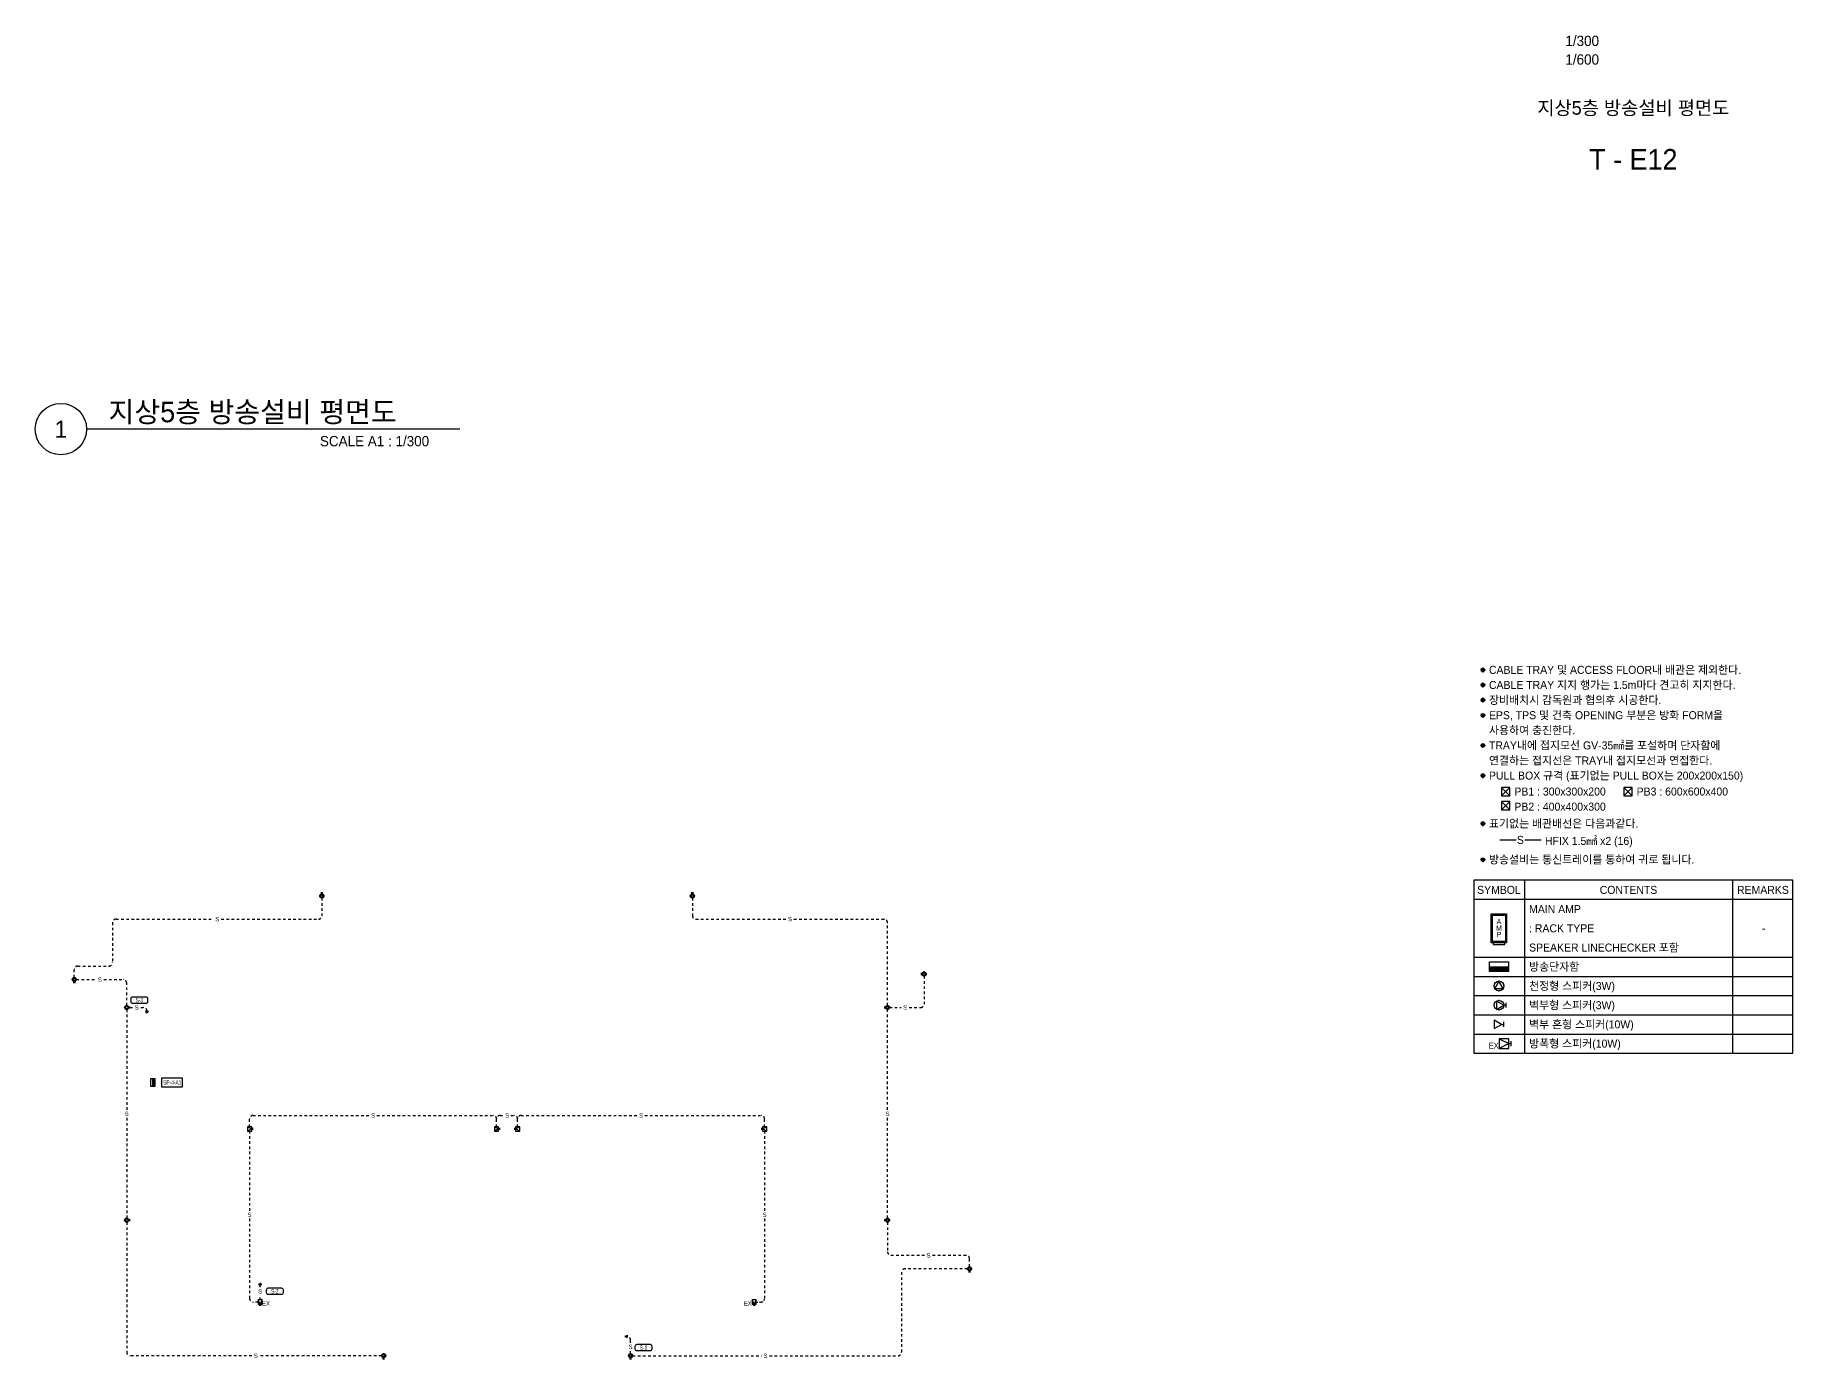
# Model space of a CAD drawing. Header units: millimetres. Extents: x 93478 to 502050, y -351975 to 881490.
# Drawn here: x 93478 to 247200, y 464405 to 580148 of the extents above; entities that cross this region are included whole.
import ezdxf
from ezdxf.enums import TextEntityAlignment as Align

# ---------------------------------------------------------------- set-up
doc = ezdxf.new("R2010")
doc.units = ezdxf.units.MM
doc.header["$LTSCALE"] = 150
doc.set_wipeout_variables(frame=1)
doc.linetypes.add('D1', pattern=[3, 1, -1, 1])
for name, color, linetype in [('------30 Public Address Terminal Board', 3, 'Continuous'), ('------31 Speaker', 3, 'Continuous'), ('-----20 General Symbol', 3, 'Continuous'), ('-----21 Embeded Wire in Ceiling or Wall', 4, 'Continuous'), ('-----23 Concealed or Exposed Wire', 4, 'D1'), ('-----29 Cable Schedule', 1, 'Continuous'), ('-----30 Text', 2, 'Continuous'), ('-----41 Drawing Title', 2, 'Continuous'), ('-----42 Drawing Number', 2, 'Continuous'), ('-----43 Drawing Scale', 3, 'Continuous')]:
    doc.layers.add(name, color=color, linetype=linetype)
doc.styles.add('ELEC', font='')
doc.styles.get('ELEC').set_extended_font_data('Dotum')

# ---------------------------------------------------------------- blocks, each defined once
blk = doc.blocks.new('I02')
for p, q in [((-75, 0), (0, 0)), ((0, -75), (0, 75))]:
    blk.add_line(p, q)
blk.add_lwpolyline([(-300, -130), (-75, 0), (-300, 130)], close=True)
at = {"linetype": 'Continuous'}
blk.add_circle((-225, 0), 150, dxfattribs=at)
for p in [(-225, 150), (-375, 0), (-225, -150), (-75, 0)]:
    blk.add_point(p)
blk = doc.blocks.new('I05')
blk.add_hatch(color=256).paths.add_polyline_path([(300, 150), (-300, 150), (-300, 0), (300, 0)])
blk.add_line((-300, 150), (300, 150))
blk.add_lwpolyline([(-300, 0), (-300, 300), (300, 300), (300, 0)], close=True)
blk = doc.blocks.new('I04')
for p, q in [((-375, 150), (-75, 0)), ((-75, 0), (-375, -150)), ((-75, 0), (0, 0)), ((0, -75), (0, 75))]:
    blk.add_line(p, q)
blk.add_lwpolyline([(-375, -150), (-75, -150), (-75, 150), (-375, 150)], close=True)
blk = doc.blocks.new('O07')
blk.add_lwpolyline([(0, -100), (173, 0), (0, 100)], close=True)
blk = doc.blocks.new('E01-1')
blk.add_lwpolyline([(130, -75), (0, 150), (-130, -75)], close=True)
at = {"linetype": 'Continuous'}
blk.add_circle((0, 0), 150, dxfattribs=at)
for p in [(-150, 0), (0, 150), (150, 0), (0, -150)]:
    blk.add_point(p)
blk = doc.blocks.new('I03')
for p, q in [((-75, 0), (0, 0)), ((0, -75), (0, 75))]:
    blk.add_line(p, q)
blk.add_lwpolyline([(-75, 0), (-300, 130), (-300, -130)], close=True)
blk = doc.blocks.new('I12')
for points in [[(300, 75), (-300, 75), (-300, 1200), (300, 1200)], [(225, 75), (-225, 75), (-225, 0), (225, 0)]]:
    blk.add_lwpolyline(points, close=True)
at = {"color": 1}
blk.add_lwpolyline([(-250, 1150), (250, 1150), (250, 125), (-250, 125)], close=True, dxfattribs=at)
at = {"style": 'ELEC'}
for s, p in [('M', (0, 650)), ('A', (0, 900)), ('P', (0, 400))]:
    blk.add_text(s, height=200, dxfattribs=at).set_placement(p, align=Align.MIDDLE)
blk = doc.blocks.new('A$C9b6ca0ab')
at = {"layer": '-----30 Text'}
h = blk.add_hatch(color=256, dxfattribs=at)
edge = h.paths.add_edge_path()
edge.add_arc((-32211, -9950), 160, 0, 360)
h = blk.add_hatch(color=256, dxfattribs=at)
edge = h.paths.add_edge_path()
edge.add_arc((-32211, -11271), 160, 0, 360)
h = blk.add_hatch(color=256, dxfattribs=at)
edge = h.paths.add_edge_path()
edge.add_arc((-32211, -12592), 160, 0, 360)
h = blk.add_hatch(color=256, dxfattribs=at)
edge = h.paths.add_edge_path()
edge.add_arc((-32211, -13913), 160, 0, 360)
h = blk.add_hatch(color=256, dxfattribs=at)
edge = h.paths.add_edge_path()
edge.add_arc((-32211, -16555), 160, 0, 360)
h = blk.add_hatch(color=256, dxfattribs=at)
edge = h.paths.add_edge_path()
edge.add_arc((-32211, -19196), 160, 0, 360)
h = blk.add_hatch(color=256, dxfattribs=at)
edge = h.paths.add_edge_path()
edge.add_arc((-32211, -23392), 160, 0, 360)
h = blk.add_hatch(color=256, dxfattribs=at)
edge = h.paths.add_edge_path()
edge.add_arc((-32211, -26534), 160, 0, 360)
at = {"layer": '-----20 General Symbol'}
for p, q in [((-29852, -20955), (-30580, -20227)), ((-29852, -20227), (-30580, -20955)), ((-29852, -22202), (-30580, -21474)), ((-29852, -21474), (-30580, -22202)), ((-19157, -20955), (-19885, -20227)), ((-19157, -20227), (-19885, -20955))]:
    blk.add_line(p, q, dxfattribs=at)
for points in [[(-30580, -20227), (-30580, -20955), (-29852, -20955), (-29852, -20227)], [(-30580, -21474), (-30580, -22202), (-29852, -22202), (-29852, -21474)], [(-19885, -20227), (-19885, -20955), (-19157, -20955), (-19157, -20227)]]:
    blk.add_lwpolyline(points, close=True, dxfattribs=at)
at = {"layer": '-----21 Embeded Wire in Ceiling or Wall'}
for p, q in [((-30734, -24820, 0), (-29310, -24820, 0)), ((-28528, -24820, 0), (-27115, -24820, 0))]:
    blk.add_line(p, q, dxfattribs=at)
at = {"layer": '-----30 Text'}
for centre in [(-32211, -9950), (-32211, -11271), (-32211, -12592), (-32211, -13913), (-32211, -16555), (-32211, -19196), (-32211, -23392, 0), (-32211, -26534, 0)]:
    blk.add_circle(centre, 160, dxfattribs=at)
for p in [(-32371, -9950), (-32211, -9790), (-32211, -10110), (-32051, -9950), (-32371, -11271), (-32211, -11111), (-32211, -11431), (-32051, -11271), (-32371, -12592), (-32211, -12432), (-32211, -12752), (-32051, -12592), (-32371, -13913), (-32211, -14073), (-32051, -13913), (-32371, -16555), (-32211, -16714), (-32051, -16555), (-32371, -19196), (-32211, -19037), (-32211, -19356), (-32051, -19196), (-32371, -23392, 0), (-32211, -23232, 0), (-32211, -23552, 0), (-32051, -23392, 0), (-32371, -26534, 0), (-32211, -26694, 0), (-32051, -26534, 0)]:
    blk.add_point(p, dxfattribs=at)
at = {"layer": '-----21 Embeded Wire in Ceiling or Wall', "style": 'ELEC'}
blk.add_text('S', height=700, dxfattribs=at).set_placement((-28925, -24820, 0), align=Align.MIDDLE_CENTER)
at = {"layer": '-----30 Text', "style": 'ELEC'}
for s, p in [('CABLE TRAY 및 ACCESS FLOOR내 배관은 제외한다.', (-31675, -9950)), ('장비배치시 감독원과 협의후 시공한다.', (-31675, -12592)), ('CABLE TRAY 지지 행가는 1.5m마다 견고히 지지한다.', (-31675, -11271)), ('EPS, TPS 및 건축 OPENING 부분은 방화 FORM을', (-31675, -13913)), ('사용하여 충진한다.', (-31675, -15234)), ('TRAY내에 접지모선 GV-35㎟를 포설하며 단자함에', (-31675, -16555)), ('연결하는 접지선은 TRAY내 접지모선과 연접한다.', (-31675, -17876)), ('PULL BOX 규격 (표기없는 PULL BOX는 200x200x150)', (-31675, -19196)), ('PB1 : 300x300x200', (-29455, -20591)), ('PB3 : 600x600x400', (-18761, -20591)), ('표기없는 배관배선은 다음과같다.', (-31675, -23392, 0)), ('PB2 : 400x400x300', (-29455, -21912)), ('HFIX 1.5㎟ x2 (16)', (-26777, -24907, 0)), ('방송설비는 통신트레이를 통하여 귀로 됩니다.', (-31675, -26534, 0))]:
    blk.add_text(s, height=700, dxfattribs=at).set_placement(p, align=Align.MIDDLE_LEFT)
at = {"color": 3}
blk.add_wipeout([(-5100, -28351), (-33000, -28351), (-33000, -43471), (-5100, -43471)], dxfattribs=at).dxf.layer = '-----29 Cable Schedule'
at = {"layer": '-----29 Cable Schedule'}
for p, q in [((-28569, -28351), (-28569, -30031)), ((-10380, -28351), (-10380, -30031)), ((-28569, -30031), (-28569, -43471)), ((-10380, -30031), (-10380, -43471)), ((-33000, -35071), (-5100, -35071)), ((-33000, -36751), (-5100, -36751)), ((-33000, -38431), (-5100, -38431)), ((-33000, -40111), (-5100, -40111)), ((-33000, -41791), (-5100, -41791))]:
    blk.add_line(p, q, dxfattribs=at)
at = {"layer": '-----29 Cable Schedule', "color": 3}
blk.add_line((-5100, -30031), (-33000, -30031), dxfattribs=at)
blk.add_lwpolyline([(-5100, -28351), (-33000, -28351), (-33000, -43471), (-5100, -43471)], close=True, dxfattribs=at)
at = {"layer": '------30 Public Address Terminal Board'}
for name, p, xscale, yscale, zscale in [('I12', (-30802, -33979), 2.240000000000387, 2.240000000000387, 2.240000000000387), ('I05', (-30802, -36331), 2.8, 2.8, 2.8)]:
    blk.add_blockref(name, p, dxfattribs=dict(at, xscale=xscale, yscale=yscale, zscale=zscale))
at = {"layer": '------31 Speaker', "xscale": 2.8, "yscale": 2.8, "zscale": 2.8}
for name, p in [('E01-1', (-30802, -37591)), ('I03', (-30382, -40951)), ('I04', (-29734, -42631))]:
    blk.add_blockref(name, p, dxfattribs=at)
at = {"layer": '-----20 General Symbol', "xscale": 2.8, "yscale": 2.8, "zscale": 2.8}
blk.add_blockref('I02', (-30172, -39271), dxfattribs=at)
at = {"layer": '------31 Speaker', "style": 'ELEC'}
blk.add_text('EX', height=500, dxfattribs=at).set_placement((-31699, -42811), align=Align.MIDDLE_LEFT)
at = {"layer": '-----29 Cable Schedule', "color": 2, "style": 'ELEC'}
for s, p in [('SYMBOL', (-30802, -29191)), ('CONTENTS', (-19474, -29191)), ('REMARKS', (-7716, -29191))]:
    blk.add_text(s, height=700, dxfattribs=at).set_placement(p, align=Align.MIDDLE)
at = {"layer": '-----30 Text', "style": 'ELEC'}
for s, p in [('MAIN AMP', (-28168, -30871)), (': RACK TYPE', (-28168, -32551)), ('SPEAKER LINECHECKER 포함 ', (-28168, -34231)), ('-', (-7813, -32551)), ('방송단자함', (-28168, -35911)), ('천정형 스피커(3W)', (-28168, -37591)), ('벽부형 스피커(3W)', (-28168, -39271)), ('벽부 혼형 스피커(10W)', (-28168, -40951)), ('방폭형 스피커(10W)', (-28168, -42631))]:
    blk.add_text(s, height=700, dxfattribs=at).set_placement(p, align=Align.MIDDLE_LEFT)

msp = doc.modelspace()

# ---------------------------------------------------------------- linework, layer by layer
at = {"layer": '------30 Public Address Terminal Board', "color": 1, "elevation": 0}
msp.add_lwpolyline([(104514, 488940), (104514, 488190), (106354, 488190), (106354, 488940)], close=True, dxfattribs=at)
at = {"layer": '-----23 Concealed or Exposed Wire', "ltscale": 1.5}
for p, q in [((118554, 504705), (118554, 503155)), ((150954, 504705), (150954, 503155)), ((100554, 502855), (109050, 502855)), ((109757, 502855), (118254, 502855)), ((151254, 502855), (159135, 502855)), ((159842, 502855), (167724, 502855)), ((100254, 502555), (100254, 499055)), ((168024, 495310), (168024, 502555)), ((96904, 497755), (96904, 498455)), ((97204, 498755), (99954, 498755)), ((97084, 497575), (98780, 497575)), ((99487, 497575), (101184, 497575)), ((101484, 495310), (101484, 497275)), ((171224, 497875), (171224, 495430)), ((101754, 495130), (102000, 495130)), ((102707, 495130), (102954, 495130)), ((168204, 495130), (169210, 495130)), ((169917, 495130), (170924, 495130)), ((101484, 494950), (101484, 486184)), ((103254, 494830), (103254, 494630)), ((168024, 486184), (168024, 494950)), ((101484, 485476), (101484, 476710)), ((112234, 484685), (112234, 485385)), ((112234, 484325), (112234, 477329)), ((112534, 485685), (122704, 485685)), ((123363, 485685), (133534, 485685)), ((133834, 484685), (133834, 485385)), ((133834, 484685), (133834, 485385)), ((134134, 485685), (134424, 485685)), ((135083, 485685), (135374, 485685)), ((135674, 484685), (135674, 485385)), ((135674, 484685), (135674, 485385)), ((135974, 485685), (146144, 485685)), ((146803, 485685), (156974, 485685)), ((157274, 484685), (157274, 485385)), ((157274, 484325), (157274, 477329)), ((168024, 476710), (168024, 485476)), ((112234, 476671), (112234, 469675)), ((157274, 476671), (157274, 469675)), ((101484, 476350), (101484, 464975)), ((168024, 476350), (168024, 473755)), ((171256, 473455), (168324, 473455)), ((169254, 471975), (169254, 464975)), ((175016, 472275), (169554, 472275)), ((174896, 473455), (171964, 473455)), ((175196, 472455), (175196, 473155)), ((113154, 470659), (113154, 471055)), ((112974, 469375), (112534, 469375)), ((113154, 469555), (113154, 469951)), ((145254, 466355), (145054, 466355)), ((145554, 465809), (145554, 466055)), ((112425, 464675), (101784, 464675)), ((123774, 464675), (113132, 464675)), ((145554, 464855), (145554, 465101)), ((145734, 464675), (156990, 464675)), ((157697, 464675), (168954, 464675))]:
    msp.add_line(p, q, dxfattribs=at)
at = {"layer": '-----23 Concealed or Exposed Wire'}
msp.add_line((156534, 469375), (156974, 469375), dxfattribs=at)
at = {"layer": '-----23 Concealed or Exposed Wire', "ltscale": 1.5}
for centre, start, end in [((100554, 502555), 90, 180), ((118254, 503155), 270, 0), ((151254, 503155), 180, 270), ((167724, 502555), 0, 90), ((97204, 498455), 90, 180), ((99954, 499055), 270, 0), ((101184, 497275), 0, 90), ((102954, 494830), 0, 90), ((170924, 495430), 270, 0), ((112534, 485385), 90, 180), ((133534, 485385), 0, 90), ((134134, 485385), 90, 180), ((135374, 485385), 0, 90), ((135974, 485385), 90, 180), ((156974, 485385), 0, 90), ((168324, 473755), 180, 270), ((169554, 471975), 90, 180), ((174896, 473155), 0, 90), ((112534, 469675), 180, 270), ((145254, 466055), 0, 90), ((101784, 464975), 180, 270), ((168954, 464975), 270, 0)]:
    msp.add_arc(centre, 300, start, end, dxfattribs=at)
at = {"layer": '-----23 Concealed or Exposed Wire'}
msp.add_arc((156974, 469675), 300, 270, 0, dxfattribs=at)
at = {"layer": '-----41 Drawing Title', "color": 7}
msp.add_line((130622, 545700), (97978, 545700), dxfattribs=at)
msp.add_circle((95728, 545700), 2250, dxfattribs=at)
at = {"color": 1, "linetype": 'Continuous', "elevation": 0}
for points in [[(101835, 495658, 0.4142136), (101985, 495508), (103185, 495508, 0.4142136), (103335, 495658), (103335, 495883, 0.4142136), (103185, 496033), (101985, 496033, 0.4142136), (101835, 495883)], [(113688, 470198, 0.4142136), (113838, 470048), (115038, 470048, 0.4142136), (115188, 470198), (115188, 470423, 0.4142136), (115038, 470573), (113838, 470573, 0.4142136), (113688, 470423)], [(145935, 465272, 0.4142136), (146085, 465122), (147285, 465122, 0.4142136), (147435, 465272), (147435, 465497, 0.4142136), (147285, 465647), (146085, 465647, 0.4142136), (145935, 465497)]]:
    msp.add_lwpolyline(points, format="xyb", close=True, dxfattribs=at)

# ---------------------------------------------------------------- block references
at = {"layer": '------30 Public Address Terminal Board', "xscale": 1.2, "yscale": 1.2, "zscale": 1.2, "rotation": 90}
msp.add_blockref('I05', (103954, 488565), dxfattribs=at)
at = {"layer": '------31 Speaker', "xscale": 1.2, "yscale": 1.2, "zscale": 1.2}
for name, p, rotation in [('I02', (118554, 505155), 90), ('I02', (150954, 505155), 90), ('I02', (170954, 498055), 180), ('I02', (96904, 497305), 270), ('I02', (167754, 495130), 180), ('I04', (135404, 484505), 180), ('I04', (157004, 484505), 180), ('I02', (167754, 476530), 180), ('I02', (175196, 472005), 270), ('I04', (113154, 469105), 269.9999999999999), ('I04', (156354, 469105), 269.9999999999999), ('I02', (123954, 464405), 270), ('I02', (145554, 464405), 270)]:
    msp.add_blockref(name, p, dxfattribs=dict(at, rotation=rotation))
for name, p in [('I02', (101754, 495130)), ('I04', (112504, 484505)), ('I04', (134104, 484505)), ('I02', (101754, 476530))]:
    msp.add_blockref(name, p, dxfattribs=at)
at = {"layer": '-----23 Concealed or Exposed Wire', "ltscale": 1.5, "xscale": -1.2, "yscale": 1.2, "zscale": 1.2}
for p, rotation in [((103254, 494838), 90), ((113154, 470847), 270)]:
    msp.add_blockref('O07', p, dxfattribs=dict(at, rotation=rotation))
msp.add_blockref('O07', (145261, 466355), dxfattribs=at)
at = {"layer": '-----29 Cable Schedule'}
msp.add_blockref('A$C9b6ca0ab', (252300, 534600), dxfattribs=at)

# ---------------------------------------------------------------- texts
at = {"layer": '------30 Public Address Terminal Board', "style": 'ELEC', "width": 0.7}
msp.add_text('SP-4-A1', height=375, dxfattribs=at).set_placement((105472, 488565), align=Align.MIDDLE_CENTER)
at = {"layer": '------31 Speaker', "style": 'ELEC'}
for p in [(113670, 469252, 0), (155800, 469252, 0)]:
    msp.add_text('EX', height=375, dxfattribs=at).set_placement(p, align=Align.MIDDLE_CENTER)
at = {"layer": '-----23 Concealed or Exposed Wire', "ltscale": 1.5, "style": 'ELEC'}
for p in [(109404, 502855), (159489, 502855), (99134, 497575), (102354, 495130), (169564, 495130), (101484, 485830), (123034, 485685), (134754, 485685), (146474, 485685), (168024, 485830), (112234, 477000), (157274, 477000), (171610, 473455), (113154, 470305), (112779, 464675), (145554, 465455), (157344, 464675)]:
    msp.add_text('S', height=375, dxfattribs=at).set_placement(p, align=Align.MIDDLE_CENTER)
at = {"layer": '-----41 Drawing Title', "style": 'ELEC'}
msp.add_text('지상5층 방송설비 평면도', height=1200, dxfattribs=at).set_placement((233250, 573790), align=Align.MIDDLE_CENTER)
at = {"layer": '-----41 Drawing Title', "color": 2, "style": 'ELEC'}
msp.add_text('지상5층 방송설비 평면도', height=1800, dxfattribs=at).set_placement((99895, 546300))
at = {"layer": '-----41 Drawing Title', "color": 7, "style": 'ELEC'}
msp.add_text('1', height=1500, dxfattribs=at).set_placement((95728, 545700), align=Align.MIDDLE)
at = {"layer": '-----41 Drawing Title', "style": 'ELEC'}
msp.add_text('SCALE A1 : 1/300', height=900, dxfattribs=at).set_placement((127937, 544200), align=Align.RIGHT)
at = {"layer": '-----42 Drawing Number', "style": 'ELEC'}
msp.add_text('T - E12', height=1800, dxfattribs=at).set_placement((233250, 569290), align=Align.MIDDLE_CENTER)
at = {"layer": '-----43 Drawing Scale', "style": 'ELEC'}
for s, p in [('1/300', (228779, 579650)), ('1/600', (228779, 578020))]:
    msp.add_text(s, height=900, dxfattribs=at).set_placement(p, align=Align.MIDDLE_CENTER)
at = {"linetype": 'Continuous', "style": 'ELEC', "width": 0.7}
for s, p in [('S-3', (102585, 495771)), ('S-2', (114438, 470310)), ('S-1', (146685, 465385))]:
    msp.add_text(s, height=375, dxfattribs=at).set_placement(p, align=Align.MIDDLE)

doc.saveas('drawing.dxf')
